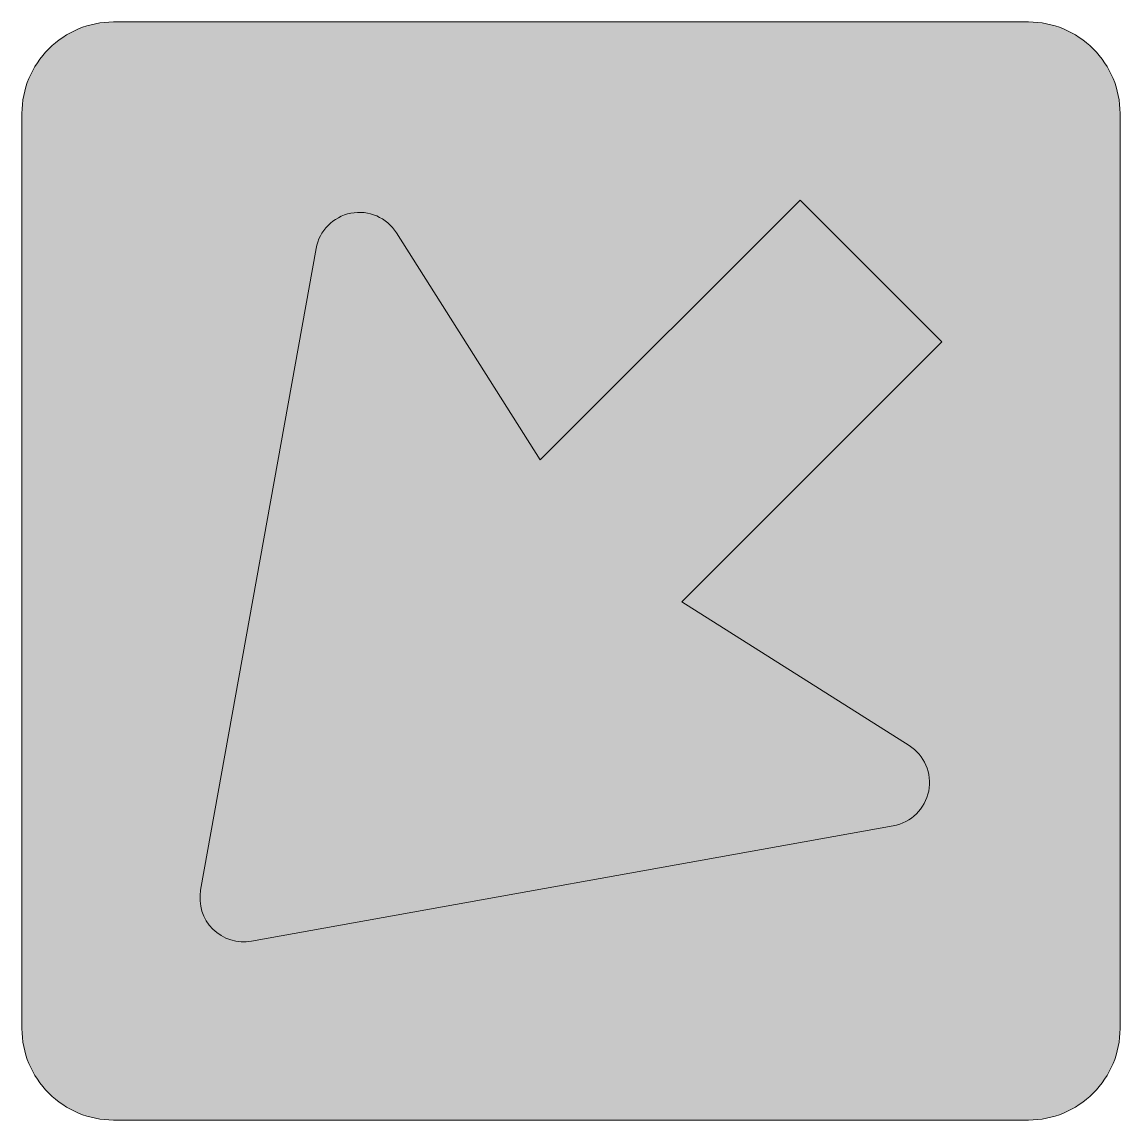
# Model space of a CAD drawing. Header units: millimetres. Extents: x -150 to 150, y 0 to 300.
import ezdxf

# ---------------------------------------------------------------- set-up
doc = ezdxf.new("R2010")
doc.units = ezdxf.units.MM

msp = doc.modelspace()

# ---------------------------------------------------------------- hatches: boundary and pattern name
at = {"lineweight": 0, "true_color": 0xf6f6f6}
h = msp.add_hatch(color=7, dxfattribs=at)
h.paths.add_polyline_path([(-150, 275), (-150, 25, 0.414214), (-125, 0), (125, 0, 0.414214), (150, 25), (150, 275, 0.414214), (125, 300), (-125, 300, 0.414214)])
h.paths.add_polyline_path([(-125, 290), (125, 290, -0.414214), (140, 275), (140, 25, -0.414214), (125, 10), (-125, 10, -0.414214), (-140, 25), (-140, 275, -0.414214)], flags=16)
at = {"lineweight": 0, "true_color": 0x1e1e1d}
h = msp.add_hatch(color=250, dxfattribs=at)
h.paths.add_polyline_path([(-140, 275), (-140, 25, 0.414214), (-125, 10), (125, 10, 0.414214), (140, 25), (140, 275, 0.414214), (125, 290), (-125, 290, 0.414214)])
h.paths.add_polyline_path([(-125, 280), (125, 280, -0.414214), (130, 275), (130, 25, -0.414214), (125, 20), (-125, 20, -0.414214), (-130, 25), (-130, 275, -0.414214)], flags=16)
at = {"true_color": 0xf6f6f6, "extrusion": (0, 0, -1)}
h = msp.add_hatch(color=7, dxfattribs=at)
h.paths.add_polyline_path([(-125, 20), (125, 20, 0.414214), (130, 25), (130, 275, 0.414214), (125, 280), (-125, 280, 0.414214), (-130, 275), (-130, 25, 0.414214)])
h.paths.add_polyline_path([(-88.06, 80.38, -0.683974), (-92.36, 102.34), (-30.3, 141.6), (-101.32, 212.61), (-62.58, 251.35), (8.44, 180.33), (47.7, 242.39, -0.683974), (69.65, 238.1), (101.18, 62.79, -0.522743), (87.25, 48.85)], flags=16)
at = {"lineweight": 0, "true_color": 0x1e1e1d}
msp.add_hatch(color=250, dxfattribs=at).paths.add_polyline_path([(88.06, 80.38, 0.683974), (92.36, 102.34), (30.3, 141.6), (101.32, 212.61), (62.58, 251.35), (-8.44, 180.33), (-47.7, 242.39, 0.683974), (-69.65, 238.1), (-101.18, 62.79, 0.522743), (-87.25, 48.85)])

# ---------------------------------------------------------------- linework, layer by layer
at = {"color": 7, "lineweight": 0, "flags": 128}
msp.add_lwpolyline([(-125, 300), (125, 300, -0.414214), (150, 275), (150, 25, -0.414214), (125, 0), (-125, 0, -0.414214), (-150, 25), (-150, 275, -0.414214)], format="xyb", close=True, dxfattribs=at)
at = {"color": 250, "lineweight": 0, "true_color": 0x1e1e1d, "flags": 128}
msp.add_lwpolyline([(88.06, 80.38, 0.683974), (92.36, 102.34), (30.3, 141.6), (101.32, 212.61), (62.58, 251.35), (-8.44, 180.33), (-47.7, 242.39, 0.683974), (-69.65, 238.1), (-101.18, 62.79, 0.522743), (-87.25, 48.85)], format="xyb", close=True, dxfattribs=at)

doc.saveas('drawing.dxf')
